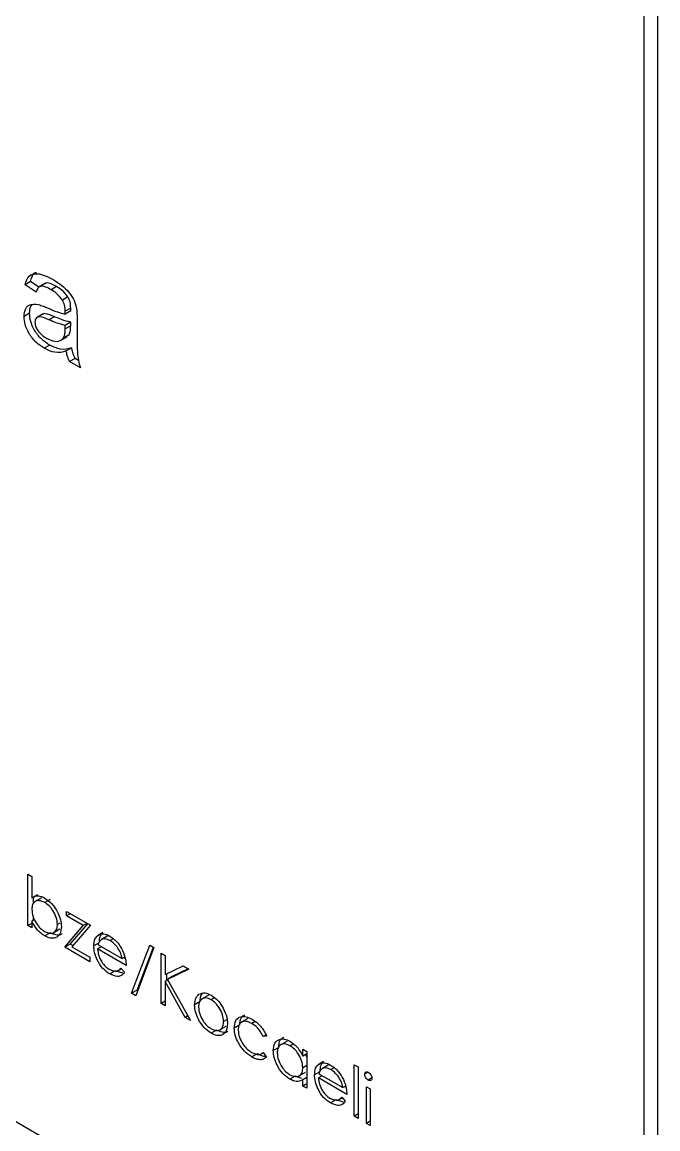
# Model space of a CAD drawing. Extents: x 75 to 2075, y 25 to 1460.
# Drawn here: x 1907.94 to 1929.83, y 1091.82 to 1129.9 of the extents above; entities that cross this region are included whole.
import ezdxf

# ---------------------------------------------------------------- set-up
doc = ezdxf.new("R2010")
doc.units = 0
doc.header["$LTSCALE"] = 5
doc.linetypes.add('SLD-KATı', pattern=[0])
doc.layers.get('0').update_dxf_attribs({"linetype": 'CONTINUOUS'})

msp = doc.modelspace()

# ---------------------------------------------------------------- linework, layer by layer
at = {"color": 7, "linetype": 'SLD-KATı'}
for p, q in [((1929.825, 1083.123), (1929.825, 1158.245)), ((1929.354, 1082.851), (1929.354, 1157.973)), ((1837.901, 1132.379), (1926.525, 1081.218)), ((1908.237, 1120.975), (1908.048, 1120.866)), ((1908.421, 1120.608), (1908.048, 1120.866)), ((1908.517, 1120.781), (1908.237, 1120.975)), ((1908.752, 1120.917), (1908.516, 1120.781)), ((1909.132, 1120.802), (1908.944, 1120.693)), ((1909.519, 1120.449), (1909.331, 1120.34)), ((1909.615, 1120.064), (1909.427, 1119.955)), ((1908.2, 1119.883), (1908.011, 1119.774)), ((1908.67, 1119.866), (1908.434, 1119.73)), ((1909.055, 1119.767), (1908.866, 1119.658)), ((1909.614, 1119.965), (1909.425, 1119.856)), ((1909.837, 1119.66), (1909.837, 1119.135)), ((1909.425, 1119.344), (1909.427, 1119.468)), ((1909.614, 1119.453), (1909.425, 1119.344)), ((1909.615, 1119.577), (1909.427, 1119.468)), ((1909.614, 1119.453), (1909.615, 1119.577)), ((1909.264, 1118.944), (1909.5, 1119.08)), ((1909.558, 1119.145), (1909.37, 1119.036)), ((1909.462, 1119.091), (1909.558, 1119.145)), ((1908.895, 1118.788), (1908.706, 1118.68)), ((1909.653, 1118.695), (1909.464, 1118.586)), ((1909.764, 1118.329), (1909.576, 1118.221)), ((1909.948, 1118.006), (1909.576, 1118.221)), ((1909.88, 1118.262), (1909.764, 1118.329)), ((1908.144, 1100.585), (1908.278, 1100.508)), ((1908.144, 1098.813), (1908.144, 1100.585)), ((1908.278, 1100.508), (1908.278, 1099.769)), ((1908.467, 1099.878), (1908.278, 1099.769)), ((1908.333, 1099.569), (1908.333, 1099.8)), ((1908.608, 1099.767), (1908.372, 1099.631)), ((1908.91, 1099.718), (1908.721, 1099.61)), ((1908.333, 1099), (1908.333, 1099.1)), ((1909.468, 1099.302), (1910.293, 1098.825)), ((1909.468, 1099.147), (1909.468, 1099.302)), ((1909.602, 1099.224), (1909.468, 1099.147)), ((1910.047, 1098.812), (1909.468, 1099.147)), ((1908.278, 1098.89), (1908.144, 1098.813)), ((1908.278, 1098.735), (1908.144, 1098.813)), ((1908.371, 1099.022), (1908.278, 1098.969)), ((1908.278, 1098.969), (1908.278, 1098.735)), ((1909.01, 1098.565), (1909.246, 1098.701)), ((1909.242, 1098.901), (1909.161, 1098.855)), ((1909.411, 1098.072), (1910.047, 1098.812)), ((1909.599, 1098.181), (1910.2, 1098.879)), ((1910.293, 1098.825), (1909.657, 1098.085)), ((1910.181, 1098.89), (1910.047, 1098.812)), ((1908.909, 1098.567), (1908.72, 1098.458)), ((1910.723, 1098.576), (1910.534, 1098.467)), ((1910.857, 1098.44), (1910.668, 1098.331)), ((1910.875, 1098.45), (1910.687, 1098.341)), ((1910.935, 1098.458), (1910.875, 1098.45)), ((1911.075, 1098.358), (1910.969, 1098.296)), ((1909.599, 1098.181), (1909.411, 1098.072)), ((1910.274, 1097.573), (1909.411, 1098.072)), ((1909.693, 1098.127), (1909.599, 1098.181)), ((1909.657, 1098.085), (1910.274, 1097.729)), ((1910.597, 1098.227), (1910.408, 1098.118)), ((1910.677, 1098.088), (1910.543, 1098.011)), ((1911.521, 1097.446), (1910.543, 1098.011)), ((1910.557, 1098.158), (1911.387, 1097.678)), ((1911.713, 1096.484), (1912.339, 1098.139)), ((1912.481, 1098.057), (1911.855, 1096.402)), ((1911.902, 1096.593), (1912.46, 1098.069)), ((1912.339, 1098.139), (1912.481, 1098.057)), ((1910.274, 1097.729), (1910.274, 1097.573)), ((1911.477, 1097.73), (1911.387, 1097.678)), ((1911.494, 1097.679), (1911.441, 1097.71)), ((1912.73, 1097.863), (1912.864, 1097.785)), ((1912.73, 1096.134), (1912.73, 1097.863)), ((1912.864, 1097.785), (1912.864, 1097.127)), ((1911.147, 1097.259), (1910.958, 1097.15)), ((1911.412, 1097.173), (1911.147, 1097.259)), ((1911.256, 1097.27), (1911.36, 1097.33)), ((1911.344, 1097.348), (1911.464, 1097.207)), ((1912.864, 1097.127), (1913.488, 1097.425)), ((1912.919, 1096.922), (1912.919, 1097.153)), ((1913.68, 1097.314), (1912.944, 1096.963)), ((1913.662, 1097.325), (1913.133, 1097.072)), ((1913.488, 1097.425), (1913.68, 1097.314)), ((1912.956, 1096.943), (1912.864, 1096.891)), ((1912.864, 1096.891), (1912.864, 1096.057)), ((1913.558, 1095.656), (1912.864, 1096.891)), ((1913.133, 1097.072), (1912.944, 1096.963)), ((1912.944, 1096.963), (1913.737, 1095.553)), ((1911.902, 1096.593), (1911.713, 1096.484)), ((1911.855, 1096.402), (1911.713, 1096.484)), ((1911.922, 1096.581), (1911.902, 1096.593)), ((1914.356, 1096.416), (1914.12, 1096.28)), ((1912.864, 1096.212), (1912.73, 1096.134)), ((1912.864, 1096.057), (1912.73, 1096.134)), ((1914.07, 1096.198), (1913.881, 1096.089)), ((1914.558, 1096.328), (1914.447, 1096.264)), ((1913.65, 1095.709), (1913.558, 1095.656)), ((1913.737, 1095.553), (1913.558, 1095.656)), ((1914.73, 1095.218), (1914.966, 1095.354)), ((1914.996, 1095.579), (1914.879, 1095.512)), ((1915.432, 1095.395), (1915.244, 1095.287)), ((1915.712, 1095.613), (1915.476, 1095.477)), ((1915.964, 1095.516), (1915.846, 1095.448)), ((1914.637, 1095.221), (1914.448, 1095.112)), ((1916.338, 1095.05), (1916.244, 1094.996)), ((1916.357, 1095.012), (1916.244, 1094.996)), ((1916.775, 1094.625), (1916.587, 1094.516)), ((1917.061, 1094.836), (1916.825, 1094.7)), ((1917.271, 1094.74), (1917.163, 1094.678)), ((1917.604, 1094.323), (1917.604, 1094.557)), ((1917.604, 1094.557), (1917.738, 1094.479)), ((1917.738, 1094.479), (1917.738, 1093.216)), ((1916.033, 1094.405), (1915.845, 1094.296)), ((1916.177, 1094.397), (1916.247, 1094.438)), ((1916.244, 1094.442), (1916.357, 1094.292)), ((1917.738, 1094.401), (1917.604, 1094.323)), ((1917.738, 1094.301), (1917.7, 1094.378)), ((1918.321, 1094.137), (1918.133, 1094.028)), ((1917.461, 1093.632), (1917.696, 1093.768)), ((1917.738, 1094), (1917.604, 1093.922)), ((1918.195, 1093.788), (1918.007, 1093.679)), ((1918.155, 1093.719), (1918.985, 1093.24)), ((1918.455, 1094.002), (1918.267, 1093.893)), ((1918.474, 1094.011), (1918.285, 1093.902)), ((1918.533, 1094.02), (1918.474, 1094.011)), ((1918.674, 1093.919), (1918.567, 1093.858)), ((1919.369, 1094.028), (1919.504, 1093.951)), ((1919.369, 1092.256), (1919.369, 1094.028)), ((1919.504, 1093.951), (1919.504, 1092.178)), ((1919.848, 1093.77), (1919.734, 1093.704)), ((1917.346, 1093.638), (1917.157, 1093.529)), ((1917.566, 1093.557), (1917.346, 1093.638)), ((1917.738, 1093.59), (1917.604, 1093.512)), ((1917.604, 1093.294), (1917.604, 1093.512)), ((1917.738, 1093.371), (1917.604, 1093.294)), ((1918.276, 1093.65), (1918.141, 1093.572)), ((1919.12, 1093.007), (1918.141, 1093.572)), ((1919.982, 1093.571), (1919.858, 1093.5)), ((1917.738, 1093.216), (1917.604, 1093.294)), ((1919.075, 1093.292), (1918.985, 1093.24)), ((1919.092, 1093.241), (1919.04, 1093.271)), ((1919.791, 1093.272), (1919.926, 1093.195)), ((1919.791, 1092.009), (1919.791, 1093.272)), ((1919.926, 1093.195), (1919.926, 1091.932)), ((1918.746, 1092.82), (1918.557, 1092.712)), ((1919.01, 1092.734), (1918.746, 1092.82)), ((1918.855, 1092.832), (1918.958, 1092.891)), ((1918.943, 1092.91), (1919.062, 1092.769)), ((1919.504, 1092.333), (1919.369, 1092.256)), ((1919.504, 1092.178), (1919.369, 1092.256)), ((1919.926, 1092.087), (1919.791, 1092.009)), ((1919.926, 1091.932), (1919.791, 1092.009))]:
    msp.add_line(p, q, dxfattribs=at)
for points, knots in [([(1908.048, 1120.866), (1908.083, 1120.98), (1908.151, 1121.207), (1908.518, 1121.292), (1908.824, 1121.137), (1909.011, 1121.042)], [0, 0, 0, 0, 0.28043, 0.559303, 1, 1, 1, 1]), ([(1908.237, 1120.975), (1908.263, 1121.102), (1908.296, 1121.26), (1908.418, 1121.286), (1908.442, 1121.291)], [0, 0, 0, 0, 0.80528, 1, 1, 1, 1]), ([(1908.944, 1120.693), (1908.88, 1120.728), (1908.753, 1120.796), (1908.578, 1120.833), (1908.47, 1120.744), (1908.437, 1120.653), (1908.421, 1120.608)], [0, 0, 0, 0, 0.280855, 0.559751, 0.7795, 1, 1, 1, 1]), ([(1909.132, 1120.802), (1909.07, 1120.835), (1908.945, 1120.901), (1908.793, 1120.947), (1908.744, 1120.904), (1908.734, 1120.895)], [0, 0, 0, 0, 0.4468088, 0.8905018, 1, 1, 1, 1]), ([(1909.011, 1121.042), (1909.205, 1120.918), (1909.475, 1120.745), (1909.754, 1120.327), (1909.797, 1120.134), (1909.818, 1120.038)], [0, 0, 0, 0, 0.559253, 0.779195, 1, 1, 1, 1]), ([(1909.519, 1120.449), (1909.452, 1120.533), (1909.332, 1120.682), (1909.193, 1120.765), (1909.132, 1120.802)], [0, 0, 0, 0, 0.557871, 1, 1, 1, 1]), ([(1909.331, 1120.34), (1909.264, 1120.424), (1909.143, 1120.573), (1909.005, 1120.657), (1908.944, 1120.693)], [0, 0, 0, 0, 0.557871, 1, 1, 1, 1]), ([(1909.615, 1120.064), (1909.614, 1120.134), (1909.612, 1120.257), (1909.547, 1120.391), (1909.519, 1120.449)], [0, 0, 0, 0, 0.561903, 1, 1, 1, 1]), ([(1908.011, 1119.774), (1908.019, 1119.86), (1908.036, 1120.031), (1908.199, 1120.218), (1908.389, 1120.197), (1908.505, 1120.185)], [0, 0, 0, 0, 0.280458, 0.560983, 1, 1, 1, 1]), ([(1908.2, 1119.883), (1908.203, 1119.974), (1908.208, 1120.095), (1908.269, 1120.156), (1908.284, 1120.171)], [0, 0, 0, 0, 0.759315, 1, 1, 1, 1]), ([(1908.505, 1120.185), (1908.561, 1120.166), (1908.663, 1120.134), (1908.766, 1120.089), (1908.811, 1120.07)], [0, 0, 0, 0, 0.559918, 1, 1, 1, 1]), ([(1908.811, 1120.07), (1908.927, 1120.019), (1909.135, 1119.93), (1909.336, 1119.879), (1909.425, 1119.856)], [0, 0, 0, 0, 0.560185, 1, 1, 1, 1]), ([(1909.427, 1119.955), (1909.425, 1120.025), (1909.423, 1120.149), (1909.359, 1120.282), (1909.331, 1120.34)], [0, 0, 0, 0, 0.561903, 1, 1, 1, 1]), ([(1909.614, 1119.965), (1909.614, 1119.984), (1909.614, 1120.017), (1909.615, 1120.05), (1909.615, 1120.064)], [0, 0, 0, 0, 0.560023, 1, 1, 1, 1]), ([(1909.818, 1120.038), (1909.825, 1119.966), (1909.836, 1119.837), (1909.837, 1119.714), (1909.837, 1119.66)], [0, 0, 0, 0, 0.559817, 1, 1, 1, 1]), ([(1908.706, 1118.68), (1908.609, 1118.742), (1908.415, 1118.867), (1908.174, 1119.169), (1908.031, 1119.498), (1908.018, 1119.682), (1908.011, 1119.774)], [0, 0, 0, 0, 0.2808155, 0.5596902, 0.7796958, 1, 1, 1, 1]), ([(1908.895, 1118.788), (1908.797, 1118.851), (1908.604, 1118.976), (1908.363, 1119.278), (1908.22, 1119.607), (1908.206, 1119.791), (1908.2, 1119.883)], [0, 0, 0, 0, 0.2808155, 0.5596902, 0.7796958, 1, 1, 1, 1]), ([(1908.866, 1119.658), (1908.76, 1119.706), (1908.627, 1119.767), (1908.486, 1119.762), (1908.43, 1119.729), (1908.391, 1119.67), (1908.386, 1119.612), (1908.384, 1119.583)], [0, 0, 0, 0, 0.50028, 0.625326, 0.750269, 0.875147, 1, 1, 1, 1]), ([(1909.055, 1119.767), (1908.95, 1119.813), (1908.818, 1119.872), (1908.685, 1119.873), (1908.658, 1119.855), (1908.648, 1119.849)], [0, 0, 0, 0, 0.724835, 0.90601, 1, 1, 1, 1]), ([(1909.427, 1119.468), (1909.324, 1119.494), (1909.139, 1119.541), (1908.95, 1119.622), (1908.866, 1119.658)], [0, 0, 0, 0, 0.55976, 1, 1, 1, 1]), ([(1909.615, 1119.577), (1909.512, 1119.603), (1909.328, 1119.65), (1909.138, 1119.731), (1909.055, 1119.767)], [0, 0, 0, 0, 0.55976, 1, 1, 1, 1]), ([(1909.425, 1119.856), (1909.425, 1119.875), (1909.426, 1119.908), (1909.426, 1119.941), (1909.427, 1119.955)], [0, 0, 0, 0, 0.560023, 1, 1, 1, 1]), ([(1908.384, 1119.583), (1908.388, 1119.54), (1908.396, 1119.455), (1908.461, 1119.319), (1908.589, 1119.148), (1908.708, 1119.071), (1908.791, 1119.018)], [0, 0, 0, 0, 0.186565, 0.373467, 0.560613, 1, 1, 1, 1]), ([(1909.37, 1119.036), (1909.389, 1119.086), (1909.423, 1119.177), (1909.425, 1119.293), (1909.425, 1119.344)], [0, 0, 0, 0, 0.558995, 1, 1, 1, 1]), ([(1909.558, 1119.145), (1909.578, 1119.195), (1909.612, 1119.286), (1909.613, 1119.402), (1909.614, 1119.453)], [0, 0, 0, 0, 0.558995, 1, 1, 1, 1]), ([(1908.791, 1119.018), (1908.922, 1118.961), (1909.156, 1118.859), (1909.305, 1118.982), (1909.37, 1119.036)], [0, 0, 0, 0, 0.559758, 1, 1, 1, 1]), ([(1909.837, 1119.135), (1909.837, 1119.012), (1909.838, 1118.809), (1909.845, 1118.524), (1909.869, 1118.272), (1909.922, 1118.094), (1909.948, 1118.006)], [0, 0, 0, 0, 0.340206, 0.560339, 0.780175, 1, 1, 1, 1]), ([(1909.464, 1118.586), (1909.337, 1118.55), (1909.11, 1118.486), (1908.83, 1118.62), (1908.706, 1118.68)], [0, 0, 0, 0, 0.559971, 1, 1, 1, 1]), ([(1909.653, 1118.695), (1909.525, 1118.659), (1909.298, 1118.595), (1909.018, 1118.729), (1908.895, 1118.788)], [0, 0, 0, 0, 0.559971, 1, 1, 1, 1]), ([(1909.576, 1118.221), (1909.546, 1118.29), (1909.493, 1118.413), (1909.473, 1118.533), (1909.464, 1118.586)], [0, 0, 0, 0, 0.559697, 1, 1, 1, 1]), ([(1909.764, 1118.329), (1909.735, 1118.399), (1909.682, 1118.522), (1909.662, 1118.642), (1909.653, 1118.695)], [0, 0, 0, 0, 0.559697, 1, 1, 1, 1]), ([(1908.278, 1099.769), (1908.349, 1099.808), (1908.474, 1099.879), (1908.648, 1099.798), (1908.725, 1099.763)], [0, 0, 0, 0, 0.559294, 1, 1, 1, 1]), ([(1908.721, 1099.61), (1908.657, 1099.638), (1908.529, 1099.693), (1908.379, 1099.653), (1908.292, 1099.537), (1908.283, 1099.425), (1908.278, 1099.369)], [0, 0, 0, 0, 0.279786, 0.559477, 0.779627, 1, 1, 1, 1]), ([(1909.161, 1098.855), (1909.152, 1098.934), (1909.134, 1099.092), (1909.017, 1099.324), (1908.872, 1099.505), (1908.772, 1099.575), (1908.721, 1099.61)], [0, 0, 0, 0, 0.279403, 0.559104, 0.779552, 1, 1, 1, 1]), ([(1908.725, 1099.763), (1908.809, 1099.703), (1908.977, 1099.583), (1909.163, 1099.298), (1909.278, 1099.016), (1909.29, 1098.857), (1909.295, 1098.777)], [0, 0, 0, 0, 0.279577, 0.559334, 0.779604, 1, 1, 1, 1]), ([(1908.278, 1099.369), (1908.286, 1099.29), (1908.3, 1099.132), (1908.42, 1098.897), (1908.567, 1098.716), (1908.668, 1098.648), (1908.719, 1098.614)], [0, 0, 0, 0, 0.279639, 0.559192, 0.779512, 1, 1, 1, 1]), ([(1908.72, 1098.458), (1908.622, 1098.528), (1908.446, 1098.653), (1908.33, 1098.872), (1908.278, 1098.969)], [0, 0, 0, 0, 0.558922, 1, 1, 1, 1]), ([(1908.719, 1098.614), (1908.783, 1098.585), (1908.911, 1098.529), (1909.057, 1098.576), (1909.145, 1098.69), (1909.156, 1098.8), (1909.161, 1098.855)], [0, 0, 0, 0, 0.279756, 0.559279, 0.779725, 1, 1, 1, 1]), ([(1909.295, 1098.777), (1909.285, 1098.686), (1909.265, 1098.504), (1909.106, 1098.385), (1908.918, 1098.363), (1908.786, 1098.426), (1908.72, 1098.458)], [0, 0, 0, 0, 0.279433, 0.559216, 0.779559, 1, 1, 1, 1]), ([(1909.313, 1098.538), (1909.301, 1098.525), (1909.249, 1098.475), (1909.104, 1098.476), (1908.974, 1098.537), (1908.909, 1098.567)], [0, 0, 0, 0, 0.139621, 0.569714, 1, 1, 1, 1]), ([(1910.408, 1098.118), (1910.415, 1098.2), (1910.427, 1098.346), (1910.501, 1098.43), (1910.534, 1098.467)], [0, 0, 0, 0, 0.5594271, 1, 1, 1, 1]), ([(1910.534, 1098.467), (1910.601, 1098.504), (1910.722, 1098.572), (1910.888, 1098.491), (1910.962, 1098.456)], [0, 0, 0, 0, 0.558577, 1, 1, 1, 1]), ([(1910.687, 1098.341), (1910.654, 1098.317), (1910.596, 1098.274), (1910.569, 1098.193), (1910.557, 1098.158)], [0, 0, 0, 0, 0.558795, 1, 1, 1, 1]), ([(1910.597, 1098.227), (1910.604, 1098.309), (1910.615, 1098.455), (1910.69, 1098.539), (1910.723, 1098.576)], [0, 0, 0, 0, 0.5594271, 1, 1, 1, 1]), ([(1910.969, 1098.296), (1910.911, 1098.324), (1910.807, 1098.374), (1910.724, 1098.351), (1910.687, 1098.341)], [0, 0, 0, 0, 0.559458, 1, 1, 1, 1]), ([(1910.962, 1098.456), (1911.059, 1098.386), (1911.233, 1098.263), (1911.35, 1098.048), (1911.402, 1097.953)], [0, 0, 0, 0, 0.558919, 1, 1, 1, 1]), ([(1911.387, 1097.678), (1911.371, 1097.748), (1911.338, 1097.886), (1911.223, 1098.073), (1911.095, 1098.212), (1911.011, 1098.268), (1910.969, 1098.296)], [0, 0, 0, 0, 0.2801382, 0.5591944, 0.7795977, 1, 1, 1, 1]), ([(1910.958, 1097.15), (1910.875, 1097.207), (1910.709, 1097.32), (1910.53, 1097.608), (1910.426, 1097.883), (1910.414, 1098.04), (1910.408, 1098.118)], [0, 0, 0, 0, 0.279885, 0.558859, 0.779462, 1, 1, 1, 1]), ([(1910.543, 1098.011), (1910.55, 1097.938), (1910.563, 1097.794), (1910.669, 1097.578), (1910.802, 1097.409), (1910.895, 1097.346), (1910.942, 1097.315)], [0, 0, 0, 0, 0.279963, 0.559359, 0.779526, 1, 1, 1, 1]), ([(1911.402, 1097.953), (1911.441, 1097.854), (1911.511, 1097.678), (1911.518, 1097.517), (1911.521, 1097.446)], [0, 0, 0, 0, 0.558897, 1, 1, 1, 1]), ([(1910.942, 1097.315), (1910.997, 1097.289), (1911.088, 1097.247), (1911.203, 1097.244), (1911.284, 1097.282), (1911.324, 1097.326), (1911.344, 1097.348)], [0, 0, 0, 0, 0.339465, 0.559626, 0.779498, 1, 1, 1, 1]), ([(1911.464, 1097.207), (1911.433, 1097.168), (1911.372, 1097.089), (1911.2, 1097.041), (1911.05, 1097.109), (1910.958, 1097.15)], [0, 0, 0, 0, 0.280919, 0.561407, 1, 1, 1, 1]), ([(1913.881, 1096.089), (1913.889, 1096.178), (1913.903, 1096.336), (1913.992, 1096.416), (1914.031, 1096.451)], [0, 0, 0, 0, 0.559285, 1, 1, 1, 1]), ([(1914.031, 1096.451), (1914.099, 1096.479), (1914.22, 1096.531), (1914.378, 1096.453), (1914.448, 1096.419)], [0, 0, 0, 0, 0.55888, 1, 1, 1, 1]), ([(1914.07, 1096.198), (1914.074, 1096.29), (1914.08, 1096.404), (1914.137, 1096.464), (1914.148, 1096.476)], [0, 0, 0, 0, 0.806438, 1, 1, 1, 1]), ([(1914.448, 1096.419), (1914.537, 1096.357), (1914.696, 1096.247), (1914.812, 1096.055), (1914.864, 1095.971)], [0, 0, 0, 0, 0.559182, 1, 1, 1, 1]), ([(1914.448, 1095.112), (1914.364, 1095.17), (1914.197, 1095.286), (1914.012, 1095.572), (1913.899, 1095.852), (1913.887, 1096.01), (1913.881, 1096.089)], [0, 0, 0, 0, 0.279776, 0.559179, 0.779592, 1, 1, 1, 1]), ([(1914.447, 1096.264), (1914.384, 1096.292), (1914.256, 1096.348), (1914.116, 1096.291), (1914.029, 1096.177), (1914.02, 1096.066), (1914.016, 1096.011)], [0, 0, 0, 0, 0.279484, 0.559256, 0.779547, 1, 1, 1, 1]), ([(1914.016, 1096.011), (1914.024, 1095.933), (1914.04, 1095.778), (1914.154, 1095.546), (1914.298, 1095.369), (1914.398, 1095.301), (1914.447, 1095.267)], [0, 0, 0, 0, 0.279618, 0.559167, 0.779512, 1, 1, 1, 1]), ([(1914.879, 1095.512), (1914.872, 1095.59), (1914.857, 1095.747), (1914.739, 1095.977), (1914.598, 1096.162), (1914.498, 1096.23), (1914.447, 1096.264)], [0, 0, 0, 0, 0.279586, 0.559398, 0.779653, 1, 1, 1, 1]), ([(1914.864, 1095.971), (1914.912, 1095.868), (1914.998, 1095.684), (1915.009, 1095.512), (1915.014, 1095.436)], [0, 0, 0, 0, 0.559216, 1, 1, 1, 1]), ([(1915.244, 1095.287), (1915.256, 1095.381), (1915.279, 1095.569), (1915.447, 1095.694), (1915.649, 1095.698), (1915.787, 1095.631), (1915.856, 1095.597)], [0, 0, 0, 0, 0.279381, 0.558782, 0.779281, 1, 1, 1, 1]), ([(1915.432, 1095.395), (1915.442, 1095.494), (1915.457, 1095.659), (1915.563, 1095.72), (1915.605, 1095.745)], [0, 0, 0, 0, 0.594281, 1, 1, 1, 1]), ([(1914.447, 1095.267), (1914.511, 1095.239), (1914.638, 1095.183), (1914.781, 1095.232), (1914.865, 1095.348), (1914.874, 1095.458), (1914.879, 1095.512)], [0, 0, 0, 0, 0.279745, 0.559113, 0.779606, 1, 1, 1, 1]), ([(1915.014, 1095.436), (1915.003, 1095.346), (1914.983, 1095.165), (1914.832, 1095.037), (1914.645, 1095.016), (1914.514, 1095.08), (1914.448, 1095.112)], [0, 0, 0, 0, 0.279521, 0.559381, 0.779507, 1, 1, 1, 1]), ([(1915.845, 1094.296), (1915.759, 1094.355), (1915.587, 1094.472), (1915.389, 1094.754), (1915.263, 1095.042), (1915.25, 1095.205), (1915.244, 1095.287)], [0, 0, 0, 0, 0.280077, 0.559647, 0.779819, 1, 1, 1, 1]), ([(1915.846, 1095.448), (1915.78, 1095.479), (1915.647, 1095.542), (1915.492, 1095.503), (1915.393, 1095.395), (1915.383, 1095.28), (1915.378, 1095.223)], [0, 0, 0, 0, 0.280136, 0.559769, 0.77989, 1, 1, 1, 1]), ([(1916.244, 1094.996), (1916.182, 1095.104), (1916.071, 1095.298), (1915.915, 1095.402), (1915.846, 1095.448)], [0, 0, 0, 0, 0.558451, 1, 1, 1, 1]), ([(1915.856, 1095.597), (1915.923, 1095.552), (1916.033, 1095.478), (1916.175, 1095.327), (1916.283, 1095.178), (1916.332, 1095.068), (1916.357, 1095.012)], [0, 0, 0, 0, 0.339714, 0.560013, 0.780007, 1, 1, 1, 1]), ([(1915.025, 1095.181), (1915.017, 1095.173), (1914.97, 1095.125), (1914.83, 1095.13), (1914.701, 1095.19), (1914.637, 1095.221)], [0, 0, 0, 0, 0.100871, 0.5500605, 1, 1, 1, 1]), ([(1915.378, 1095.223), (1915.387, 1095.141), (1915.406, 1094.976), (1915.535, 1094.734), (1915.69, 1094.554), (1915.795, 1094.485), (1915.847, 1094.45)], [0, 0, 0, 0, 0.279332, 0.558778, 0.779267, 1, 1, 1, 1]), ([(1916.587, 1094.516), (1916.597, 1094.607), (1916.618, 1094.788), (1916.777, 1094.907), (1916.964, 1094.929), (1917.095, 1094.866), (1917.161, 1094.834)], [0, 0, 0, 0, 0.279413, 0.559191, 0.779548, 1, 1, 1, 1]), ([(1916.775, 1094.625), (1916.784, 1094.718), (1916.799, 1094.882), (1916.902, 1094.945), (1916.946, 1094.972)], [0, 0, 0, 0, 0.573159, 1, 1, 1, 1]), ([(1917.157, 1093.529), (1917.073, 1093.589), (1916.905, 1093.709), (1916.719, 1093.995), (1916.604, 1094.277), (1916.593, 1094.436), (1916.587, 1094.516)], [0, 0, 0, 0, 0.2795734, 0.559333, 0.7795891, 1, 1, 1, 1]), ([(1917.163, 1094.678), (1917.099, 1094.707), (1916.971, 1094.763), (1916.825, 1094.716), (1916.738, 1094.601), (1916.727, 1094.491), (1916.721, 1094.436)], [0, 0, 0, 0, 0.279767, 0.559291, 0.779719, 1, 1, 1, 1]), ([(1917.161, 1094.834), (1917.26, 1094.764), (1917.437, 1094.639), (1917.553, 1094.42), (1917.604, 1094.323)], [0, 0, 0, 0, 0.559062, 1, 1, 1, 1]), ([(1917.604, 1093.922), (1917.597, 1094.001), (1917.582, 1094.16), (1917.462, 1094.394), (1917.316, 1094.576), (1917.214, 1094.644), (1917.163, 1094.678)], [0, 0, 0, 0, 0.27966, 0.55921, 0.779487, 1, 1, 1, 1]), ([(1916.357, 1094.292), (1916.313, 1094.257), (1916.242, 1094.198), (1916.103, 1094.196), (1915.976, 1094.227), (1915.889, 1094.273), (1915.845, 1094.296)], [0, 0, 0, 0, 0.3389831, 0.5592491, 0.7795615, 1, 1, 1, 1]), ([(1915.847, 1094.45), (1915.934, 1094.412), (1916.09, 1094.344), (1916.197, 1094.412), (1916.244, 1094.442)], [0, 0, 0, 0, 0.5587885, 1, 1, 1, 1]), ([(1916.341, 1094.313), (1916.324, 1094.311), (1916.27, 1094.306), (1916.164, 1094.337), (1916.077, 1094.382), (1916.033, 1094.405)], [0, 0, 0, 0, 0.183055, 0.591411, 1, 1, 1, 1]), ([(1916.721, 1094.436), (1916.73, 1094.358), (1916.748, 1094.2), (1916.866, 1093.967), (1917.011, 1093.786), (1917.112, 1093.717), (1917.162, 1093.682)], [0, 0, 0, 0, 0.279429, 0.559146, 0.77957, 1, 1, 1, 1]), ([(1918.133, 1094.028), (1918.2, 1094.066), (1918.32, 1094.133), (1918.487, 1094.053), (1918.56, 1094.017)], [0, 0, 0, 0, 0.558577, 1, 1, 1, 1]), ([(1918.195, 1093.788), (1918.202, 1093.87), (1918.214, 1094.017), (1918.289, 1094.1), (1918.321, 1094.137)], [0, 0, 0, 0, 0.559427, 1, 1, 1, 1]), ([(1917.162, 1093.682), (1917.226, 1093.654), (1917.354, 1093.598), (1917.504, 1093.638), (1917.591, 1093.755), (1917.6, 1093.867), (1917.604, 1093.922)], [0, 0, 0, 0, 0.279822, 0.559387, 0.779603, 1, 1, 1, 1]), ([(1918.007, 1093.679), (1918.014, 1093.761), (1918.025, 1093.908), (1918.1, 1093.992), (1918.133, 1094.028)], [0, 0, 0, 0, 0.559427, 1, 1, 1, 1]), ([(1918.285, 1093.902), (1918.253, 1093.878), (1918.194, 1093.836), (1918.167, 1093.755), (1918.155, 1093.719)], [0, 0, 0, 0, 0.558795, 1, 1, 1, 1]), ([(1918.567, 1093.858), (1918.509, 1093.886), (1918.405, 1093.935), (1918.322, 1093.912), (1918.285, 1093.902)], [0, 0, 0, 0, 0.559458, 1, 1, 1, 1]), ([(1918.56, 1094.017), (1918.658, 1093.948), (1918.831, 1093.824), (1918.949, 1093.609), (1919.001, 1093.514)], [0, 0, 0, 0, 0.5589188, 1, 1, 1, 1]), ([(1918.985, 1093.24), (1918.969, 1093.309), (1918.936, 1093.447), (1918.821, 1093.634), (1918.694, 1093.773), (1918.609, 1093.83), (1918.567, 1093.858)], [0, 0, 0, 0, 0.2801382, 0.5591944, 0.7795977, 1, 1, 1, 1]), ([(1919.734, 1093.704), (1919.736, 1093.723), (1919.741, 1093.761), (1919.776, 1093.783), (1919.816, 1093.786), (1919.844, 1093.772), (1919.858, 1093.766)], [0, 0, 0, 0, 0.279289, 0.558897, 0.779452, 1, 1, 1, 1]), ([(1919.858, 1093.766), (1919.876, 1093.753), (1919.911, 1093.728), (1919.952, 1093.67), (1919.979, 1093.61), (1919.982, 1093.577), (1919.983, 1093.56)], [0, 0, 0, 0, 0.279869, 0.559866, 0.779911, 1, 1, 1, 1]), ([(1917.604, 1093.512), (1917.533, 1093.475), (1917.406, 1093.41), (1917.233, 1093.493), (1917.157, 1093.529)], [0, 0, 0, 0, 0.558763, 1, 1, 1, 1]), ([(1918.557, 1092.712), (1918.474, 1092.768), (1918.308, 1092.881), (1918.129, 1093.169), (1918.025, 1093.445), (1918.013, 1093.601), (1918.007, 1093.679)], [0, 0, 0, 0, 0.2798853, 0.5588589, 0.779462, 1, 1, 1, 1]), ([(1918.141, 1093.572), (1918.148, 1093.5), (1918.162, 1093.355), (1918.268, 1093.139), (1918.4, 1092.97), (1918.494, 1092.908), (1918.54, 1092.876)], [0, 0, 0, 0, 0.279963, 0.559359, 0.779526, 1, 1, 1, 1]), ([(1919.001, 1093.514), (1919.04, 1093.416), (1919.109, 1093.24), (1919.117, 1093.078), (1919.12, 1093.007)], [0, 0, 0, 0, 0.5588968, 1, 1, 1, 1]), ([(1919.858, 1093.5), (1919.84, 1093.512), (1919.805, 1093.537), (1919.765, 1093.594), (1919.738, 1093.653), (1919.735, 1093.687), (1919.734, 1093.704)], [0, 0, 0, 0, 0.2797838, 0.5596976, 0.7799206, 1, 1, 1, 1]), ([(1919.983, 1093.56), (1919.981, 1093.541), (1919.976, 1093.503), (1919.94, 1093.481), (1919.9, 1093.479), (1919.872, 1093.493), (1919.858, 1093.5)], [0, 0, 0, 0, 0.27916, 0.558862, 0.779356, 1, 1, 1, 1]), ([(1918.54, 1092.876), (1918.595, 1092.851), (1918.686, 1092.809), (1918.802, 1092.805), (1918.882, 1092.843), (1918.923, 1092.888), (1918.943, 1092.91)], [0, 0, 0, 0, 0.339465, 0.559626, 0.779498, 1, 1, 1, 1]), ([(1919.062, 1092.769), (1919.032, 1092.729), (1918.971, 1092.65), (1918.799, 1092.603), (1918.649, 1092.67), (1918.557, 1092.712)], [0, 0, 0, 0, 0.280919, 0.561407, 1, 1, 1, 1])]:
    msp.add_open_spline(points, degree=3, knots=knots, dxfattribs=at)

doc.saveas('drawing.dxf')
